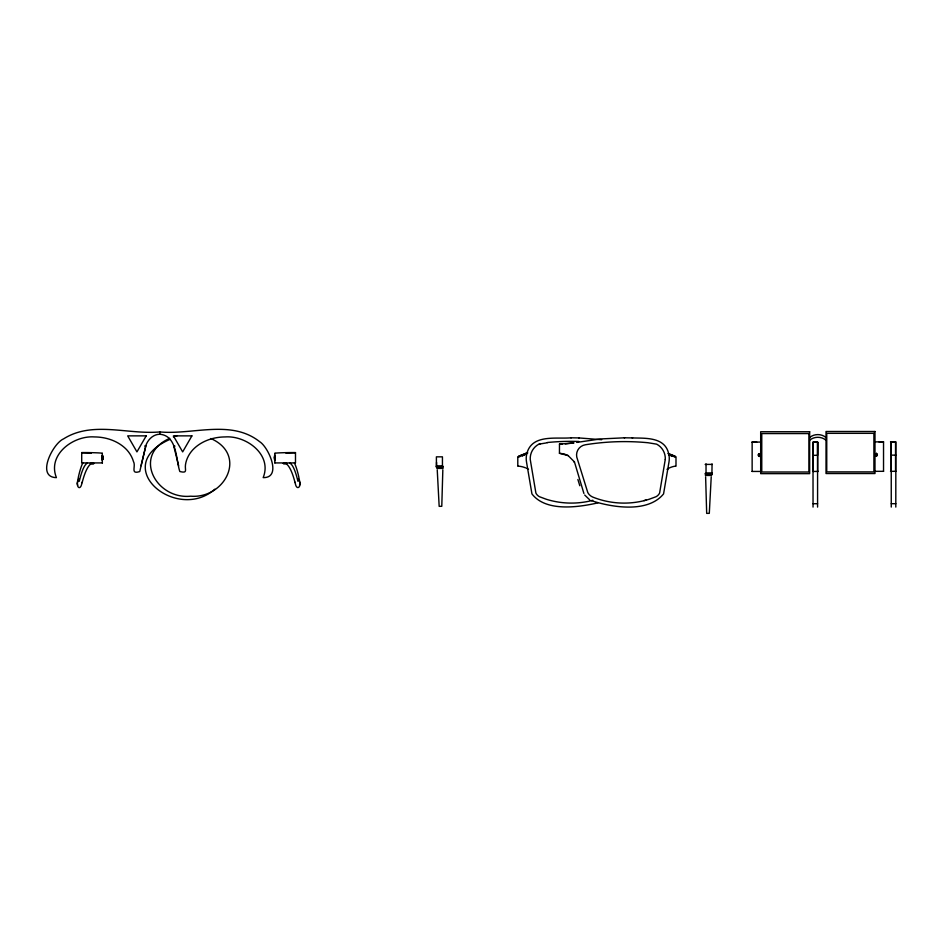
<?xml version="1.0" encoding="UTF-8"?>
<svg xmlns="http://www.w3.org/2000/svg" width="943" height="943" viewBox="0 0 943 943"><rect width="100%" height="100%" fill="white"/><g stroke="black" fill="none" stroke-linecap="round" stroke-linejoin="round"><path stroke-width="1.41" d="M102.339 459.041L102.516 460.054M102.634 457.591L102.634 456.942M274.696 455.658L274.696 460.479L274.578 458.074M274.778 456.388L274.649 457.956L274.625 455.728L274.613 459.512L274.684 455.693L274.566 456.318M274.885 458.817L274.802 459.512L274.802 456.412L274.885 460.479L274.814 455.952L274.885 459.441M817.628 471.441L817.628 442.078L817.581 455.316L813.043 455.316M92.367 463.626L93.84 463.461M102.433 458.074L102.327 460.231M102.327 459.854L102.504 455.658M102.634 456.318C102.068 459.913 102.704 457.933 102.363 459.135M102.575 456.329L102.61 458.887L102.575 455.681L102.622 459.441M274.873 456.742L274.767 455.717L274.837 459.512M102.363 457.379L102.398 456.412L102.339 458.168M102.516 458.333L102.634 459.312M102.551 457.261L102.551 457.956L102.516 455.787M102.551 458.758L102.316 459.748M274.661 457.933L274.625 456.695M274.873 456.271L274.861 458.168M102.363 457.944L102.398 456.872M102.327 456.082L102.61 459.324M274.767 458.074L274.578 457.485L274.885 459.748M274.578 459.312L274.649 456.848L274.661 457.72M274.873 456.035L274.849 456.931M102.316 459.441L102.327 457.013M274.767 458.475L274.684 458.982M274.672 456.447L274.873 455.658M274.566 456.942L274.696 459.111M274.613 455.929L274.826 457.485M102.316 457.555L102.327 455.658L102.422 456.388M442.833 469.814L441.784 506.297L439.167 506.344L437.234 469.814M711.222 476.852L709.301 513.334L706.684 513.381L705.623 476.852M79.012 478.985C74.497 486.022 80.685 492.611 82.041 482.238M145.811 445.638L139.764 471.547C129.993 474.753 136.205 466.325 133.47 461.563C132.209 457.143 129.804 453.123 126.716 449.752C118.429 441.053 106.229 436.974 94.406 436.927C73.318 435.36 47.126 454.726 56.427 477.629C35.61 477.299 52.926 443.41 63.487 438.931C92.426 420.507 127.871 434.853 159.803 431.929C192.879 435.041 231.035 419.057 259.655 441.689C268.484 447.123 282.393 478.054 263.168 477.629C272.468 454.726 246.276 435.36 225.188 436.927C213.366 436.974 201.165 441.053 192.891 449.752C189.036 453.913 186.278 459.135 185.476 464.769C184.734 470.062 188.034 473.504 179.842 471.547C175.74 459.559 177.461 435.737 159.803 434.24C153.167 434.299 147.839 439.638 145.811 445.638A1.674 1.674 0 0 0 144.739 446.098M674.493 456.624L674.917 456.153L672.901 456.129M145.811 446.216L141.049 465.748M597.921 502.867C578.365 507.334 545.808 512.084 531.935 493.896L526.5 461.917A19.98 19.862 90 0 1 527.031 452.888C532.512 433.933 556.358 439.19 571.281 437.8M876.33 453.43C879.937 455.858 873.159 457.779 876.519 453.43M876.082 456.176L876.295 453.477M759.598 453.807C761.154 459.477 756.027 454.667 759.351 453.607C762.168 458.687 756.074 455.245 759.575 453.654M299.497 485.303L300.063 483.488L298.648 476.286A75.346 13.603 88.7 0 0 294.416 462.954M102.198 453.713L102.044 453.194A28.679 0.86 0.1 0 0 87.428 452.569L81.711 452.557L81.711 462.919L102.445 462.919M214.863 489.158C176.801 523.023 108.539 466.479 169.764 439.45M809.66 437.493C814.269 433.627 821.377 433.627 825.985 437.493M809.66 440.192C814.269 436.326 821.377 436.326 825.985 440.192M525.935 454.019L526.489 453.088L518.862 456.153L519.994 456.459M525.616 453.937L526.748 453.512M526.394 453.147L525.687 453.595M525.475 454.031L518.968 456.624M525.534 453.689L518.862 456.153M169.693 438.354C131.843 454.998 155.807 499.696 190.663 496.195C225 498.941 247.844 454.856 210.831 438.519M524.108 454.998L524.862 454.62M539.231 444.165L540.516 443.564M522.964 455.493L521.986 455.858M173.394 436.833L177.284 435.619M592.841 500.25L590.365 500.922A84.222 83.786 -37 0 1 546.292 499.26L539.502 496.737A8.428 8.381 -88.7 0 1 535.895 493.059L530.237 459.441A16.302 16.22 90 0 1 538.842 444.177L547.4 442.738M756.722 442.078L752.396 442.078M576.762 442.42L600.385 438.955L624.655 437.8M283.336 463.543L286.849 463.579L283.36 463.461M93.84 463.602L90.351 463.579L91.954 463.52M565.281 443.905L573.981 442.927L559.482 444.094L559.447 453.288L568.146 455.599L574.44 461.917L583.894 493.448M285.929 453.135L295.489 452.817M559.482 444.094L562.37 444.047M883.273 441.866L878.947 441.866M891.218 471.323L891.218 441.866L895.544 441.866L895.544 471.323M578.849 437.929L601.705 439.709M632.164 437.929C645.189 438.33 664.332 436.821 668.469 452.888A19.98 19.862 -90 0 1 669 461.917L663.566 493.896C647.876 513.287 612.137 507.452 591.32 500.639M874.986 441.866L883.579 441.866M890.498 441.866L895.85 441.866L895.803 507.075M752.09 442.078L760.683 442.078M817.581 507.086L817.581 442.078L812.996 442.078L813.043 507.086M527.031 452.888L527.774 452.888A22.337 22.172 -80.5 0 1 526.053 454.019M559.447 453.288L563.961 453.878L568.146 455.599M891.265 455.139L895.803 455.139M518.249 456.836L518.332 456.836A22.337 22.172 -80.5 0 0 520.347 456.4M675.53 456.836L675.436 456.836A22.337 22.172 80.9 0 1 673.42 456.4M274.755 462.919L295.489 462.919L295.489 452.557L289.772 452.569A28.679 0.86 -0.1 0 0 275.156 453.194L275.002 453.713M92.178 463.461L93.982 463.461M283.218 463.461L285.022 463.461M705.152 464.404L712.071 464.404M436.397 466.148L442.444 466.148L442.444 456.836L436.397 456.836L436.432 467.209L443.304 467.198M518.249 466.148L518.414 466.148A23.799 23.622 79.7 0 1 525.628 467.881M669.353 467.964A20.168 19.803 -62.6 0 1 675.365 466.148L675.53 466.148M436.397 466.42L443.304 466.384M436.786 468.412L443.092 468.412M527.75 469.296L528.493 469.296M667.738 469.296L667.007 469.296A20.168 19.803 -62.6 0 1 668.552 468.376M874.986 471.323L883.579 471.323M890.498 471.323L895.85 471.323M752.09 471.441L760.683 471.441M812.996 471.441L818.347 471.441M712.071 473.186L706.024 473.186L706.024 463.873M705.152 473.457L712.071 473.421M705.152 474.246L712.071 474.246M705.376 475.449L711.67 475.449M813.043 503.715L817.581 503.715M891.265 503.692L895.803 503.692M817.581 442.09L813.302 442.078L813.302 471.441M624.219 437.8L632.659 437.929M570.845 437.8L579.226 437.929M81.711 452.817L91.271 453.135M574.44 461.917L573.792 461.905M876.094 456.329L877.179 455.28L876.554 453.477M891.218 441.866L891.265 507.075M674.599 456.153L669.129 454.172M673.88 456.412L674.799 456.624M674.917 456.153L668.41 453.524M671.781 455.858L670.803 455.493M672.713 456.058L671.003 455.422M668.917 454.62L669.671 454.998M670.084 455.009L669.023 454.455M668.976 454.102L668.092 453.595M589.729 499.884L584.707 495.016M178.663 465.854L173.795 446.216M77.703 485.303L77.137 483.488L78.552 476.286A75.346 13.603 -88.7 0 1 82.784 462.954M579.804 485.739L577.894 479.515M295.159 482.238C296.067 492.305 303.222 486.317 298.188 478.985M102.433 459.324L102.327 458.711M883.532 441.866L883.532 471.323M752.137 442.078L752.137 471.441M712.071 463.873L711.906 474.282M675.99 456.836L675.99 466.148M517.79 456.836L517.79 466.148M436.55 462.341L436.55 467.245M274.885 453.265L274.885 462.919M159.803 431.929L159.803 434.24M102.316 453.265L102.316 462.919M671.451 455.787A22.337 22.172 80.9 0 1 670.485 455.41M669.542 454.998A22.337 22.172 80.9 0 1 668.622 454.526M646.403 499.967A83.538 83.078 36.5 0 1 643.951 500.615M547.376 442.503A237.801 230.363 14 0 1 578.825 441.477M525.145 454.526A22.337 22.172 -80.5 0 1 524.225 454.986M523.282 455.41A22.337 22.172 -80.5 0 1 522.316 455.787M526.607 468.306A23.799 23.622 79.7 0 1 527.561 468.789M79.295 481.284A70.996 12.624 -87.9 0 1 87.428 463.131M82.135 482.733A71.503 15.948 -88.9 0 1 91.082 463.72M173.795 445.638A1.674 1.674 0 0 1 174.938 446.18M289.772 463.131A70.996 12.624 87.9 0 1 297.905 481.284M286.118 463.72A71.503 15.948 88.9 0 1 295.065 482.733M102.539 457.06L102.622 458.51L102.516 457.013M665.263 459.441L659.605 493.059A8.428 8.381 88.7 0 1 655.998 496.737L649.208 499.248A84.222 83.774 37.9 0 1 592.876 497.126L591.732 496.56A9.854 9.843 0 0 1 587.772 492.505L576.762 457.049A10.349 10.349 0 0 1 585.32 444.778A237.801 230.092 -13.9 0 1 648.1 442.75L656.67 444.165A16.302 16.231 -86.9 0 1 665.286 459.441M146.2 435.866L136.947 451.897L127.694 435.866L146.2 435.866M191.912 435.866L182.659 451.897L173.406 435.866L191.912 435.866M874.986 431.493L826.021 431.493L826.021 473.539L874.986 473.539L874.986 431.493M809.66 431.741L760.683 431.741L760.683 473.645L809.66 473.645L809.66 431.741M873.902 433.332L826.752 433.332L826.752 471.889L873.902 471.889L873.902 433.332M808.929 433.568L761.767 433.568L761.767 471.995L808.929 471.995L808.929 433.568"/></g></svg>
